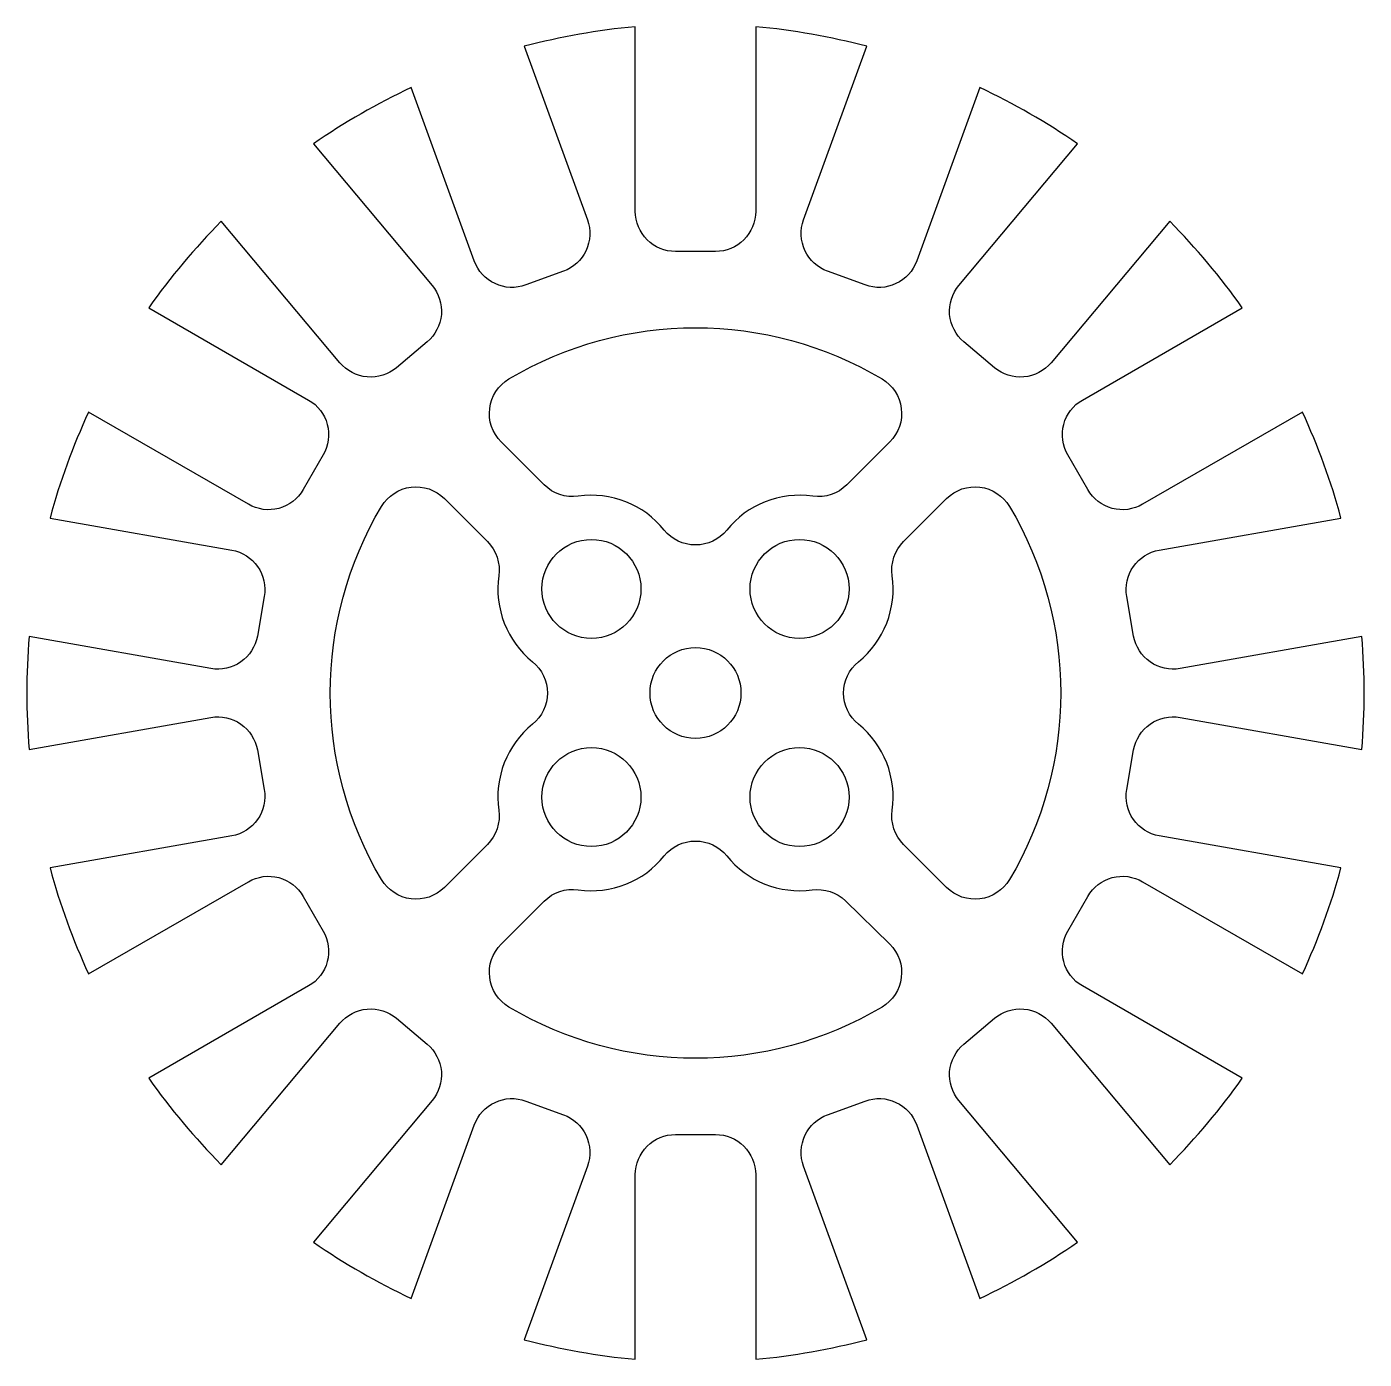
# Model space of a CAD drawing. Header units: millimetres. Extents: x -25 to 25, y -24.9 to 24.9.
import ezdxf

# ---------------------------------------------------------------- set-up
doc = ezdxf.new("R2010")
doc.units = ezdxf.units.MM
doc.layers.get('0').update_dxf_attribs({"linetype": 'CONTINUOUS'})

msp = doc.modelspace()

# ---------------------------------------------------------------- linework, layer by layer
for points in [[(-6.401, -24.167, 0.042231), (-2.25, -24.899), (-2.25, -18, -0.414214), (-0.75, -16.5), (0.75, -16.5, -0.414214), (2.25, -18), (2.25, -24.899, 0.042231), (6.401, -24.167), (4.042, -17.684, -0.414214), (4.939, -15.761), (6.348, -15.248, -0.414214), (8.271, -16.145), (10.63, -22.627, 0.042231), (14.281, -20.52), (9.847, -15.235, -0.414214), (10.031, -13.122), (11.181, -12.158, -0.414214), (13.294, -12.343), (17.728, -17.627, 0.042231), (20.438, -14.398), (14.463, -10.949, -0.414214), (13.914, -8.9), (14.664, -7.6, -0.414214), (16.713, -7.051), (22.688, -10.501, 0.042231), (24.13, -6.539), (17.336, -5.341, -0.414214), (16.119, -3.604), (16.38, -2.127, -0.414214), (18.117, -0.91), (24.911, -2.108, 0.042231), (24.911, 2.108), (18.117, 0.91, -0.414214), (16.38, 2.127), (16.119, 3.604, -0.414214), (17.336, 5.341), (24.13, 6.539, 0.042231), (22.688, 10.501), (16.713, 7.051, -0.414214), (14.664, 7.6), (13.914, 8.9, -0.414214), (14.463, 10.949), (20.438, 14.398, 0.042231), (17.728, 17.627), (13.294, 12.343, -0.414214), (11.181, 12.158), (10.031, 13.122, -0.414214), (9.847, 15.235), (14.281, 20.52, 0.042231), (10.63, 22.627), (8.271, 16.145, -0.414214), (6.348, 15.248), (4.939, 15.761, -0.414214), (4.042, 17.684), (6.401, 24.167, 0.042231), (2.25, 24.899), (2.25, 18, -0.414214), (0.75, 16.5), (-0.75, 16.5, -0.414214), (-2.25, 18), (-2.25, 24.899, 0.042231), (-6.401, 24.167), (-4.042, 17.684, -0.414214), (-4.939, 15.761), (-6.348, 15.248, -0.414214), (-8.271, 16.145), (-10.63, 22.627, 0.042231), (-14.281, 20.52), (-9.847, 15.235, -0.414214), (-10.031, 13.122), (-11.181, 12.158, -0.414214), (-13.294, 12.343), (-17.728, 17.627, 0.042231), (-20.438, 14.398), (-14.463, 10.949, -0.414214), (-13.914, 8.9), (-14.664, 7.6, -0.414214), (-16.713, 7.051), (-22.688, 10.501, 0.042231), (-24.13, 6.539), (-17.336, 5.341, -0.414214), (-16.119, 3.604), (-16.38, 2.127, -0.414214), (-18.117, 0.91), (-24.911, 2.108, 0.042231), (-24.911, -2.108), (-18.117, -0.91, -0.414214), (-16.38, -2.127), (-16.119, -3.604, -0.414214), (-17.336, -5.341), (-24.13, -6.539, 0.042231), (-22.688, -10.501), (-16.713, -7.051, -0.414214), (-14.664, -7.6), (-13.914, -8.9, -0.414214), (-14.463, -10.949), (-20.438, -14.398, 0.042231), (-17.728, -17.627), (-13.294, -12.343, -0.414214), (-11.181, -12.158), (-10.031, -13.122, -0.414214), (-9.847, -15.235), (-14.281, -20.52, 0.042231), (-10.63, -22.627), (-8.271, -16.145, -0.414214), (-6.348, -15.248), (-4.939, -15.761, -0.414214), (-4.042, -17.684)], [(4.384, 7.354, 0.264171), (1.167, 6.089, -0.477631), (-1.167, 6.089, 0.264171), (-4.384, 7.354, -0.236068), (-5.657, 7.778), (-7.267, 9.388, -0.489309), (-6.972, 11.738, -0.274585), (6.972, 11.738, -0.489309), (7.267, 9.388), (5.657, 7.778, -0.236068)], [(-9.388, 7.267), (-7.778, 5.657, -0.236068), (-7.354, 4.384, 0.264171), (-6.089, 1.167, -0.477631), (-6.089, -1.167, 0.264171), (-7.354, -4.384, -0.236068), (-7.778, -5.657), (-9.388, -7.267, -0.489309), (-11.738, -6.972, -0.274585), (-11.738, 6.972, -0.489309)], [(7.354, -4.384, 0.264171), (6.089, -1.167, -0.477631), (6.089, 1.167, 0.264171), (7.354, 4.384, -0.236068), (7.778, 5.657), (9.388, 7.267, -0.489309), (11.738, 6.972, -0.274585), (11.738, -6.972, -0.489309), (9.388, -7.267), (7.778, -5.657, -0.236068)], [(-4.384, -7.354, 0.264171), (-1.167, -6.089, -0.477631), (1.167, -6.089, 0.262268), (4.359, -7.357, -0.230949), (5.608, -7.77), (7.267, -9.388, -0.489309), (6.972, -11.738, -0.274585), (-6.972, -11.738, -0.489309), (-7.267, -9.388), (-5.657, -7.778, -0.236068)]]:
    msp.add_lwpolyline(points, format="xyb", close=True)
for centre, radius in [((-3.889, 3.889), 1.85), ((3.889, 3.889), 1.85), ((0, 0), 1.7), ((-3.889, -3.889), 1.85), ((3.889, -3.889), 1.85)]:
    msp.add_circle(centre, radius)

doc.saveas('drawing.dxf')
